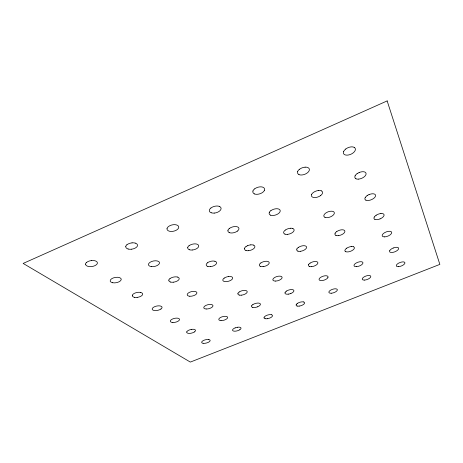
<?xml version="1.0" encoding="UTF-8"?>
<svg xmlns="http://www.w3.org/2000/svg" width="463" height="463" viewBox="0 0 463 463"><rect width="100%" height="100%" fill="white"/><g stroke="black" fill="none" stroke-linecap="round" stroke-linejoin="round"><path stroke-width="0.69" d="M345.739 149.005A6.372 3.571 -23.2 0 1 351.458 146.869A6.372 3.571 -23.2 0 1 354.195 147.402M343.691 151.326A6.372 3.571 -23.2 0 0 344.582 154.63A6.372 3.571 -23.2 0 0 347.36 155.117A6.372 3.571 -23.2 0 0 350.838 154.254A6.332 3.542 -23.2 0 0 352.991 153.004A6.372 3.571 -23.2 0 0 355.017 150.741A6.332 3.542 -23.2 0 0 355.219 148.49A6.332 3.542 -23.2 0 0 354.201 147.413M343.772 151.32A6.332 3.542 -23.2 0 1 345.78 149.034M359.114 172.56A5.961 3.137 -22.7 0 1 362.436 171.732A6.002 3.16 -22.7 0 1 365 172.143A5.961 3.137 -22.7 0 1 365.915 173.098A5.961 3.137 -22.7 0 1 365.695 175.112A6.002 3.16 -22.7 0 1 363.739 177.173A5.961 3.137 -22.7 0 1 358.466 179.106M355.925 178.706A5.961 3.137 -22.7 0 1 355.173 175.79M357.106 173.718A5.961 3.137 -22.7 0 1 359.155 172.566M358.414 179.135A6.002 3.16 -22.7 0 1 355.856 178.735M355.092 175.795A6.002 3.16 -22.7 0 1 357.037 173.712M369.086 194.593A5.637 2.801 -22.3 0 1 374.307 194.014A5.637 2.801 -22.3 0 1 375.192 196.787A5.672 2.819 -22.3 0 1 373.317 198.668A5.637 2.801 -22.3 0 1 365.944 200.155M365.295 197.539A5.637 2.801 -22.3 0 1 367.147 195.652M365.874 200.178A5.672 2.819 -22.3 0 1 365.226 197.545M367.095 195.641A5.672 2.819 -22.3 0 1 369.057 194.57M380.065 218.866A5.336 2.512 -21.9 0 0 381.9 217.899A5.371 2.529 -21.9 0 0 383.694 216.186A5.336 2.512 -21.9 0 0 383.196 213.813A5.371 2.529 -21.9 0 0 380.933 213.512M374.926 219.346A5.336 2.512 -21.9 0 0 377.154 219.607A5.371 2.529 -21.9 0 0 380.054 218.883M374.364 216.997A5.336 2.512 -21.9 0 1 376.153 215.266M380.956 213.53A5.336 2.512 -21.9 0 0 377.993 214.288A5.371 2.529 -21.9 0 0 376.101 215.26M374.856 219.369A5.371 2.529 -21.9 0 1 374.301 217.002M393.237 248.018A4.827 2.055 -21.3 0 1 398.423 247.85A4.827 2.055 -21.3 0 1 396.12 251.212A4.827 2.055 -21.3 0 1 390.321 252.283A4.827 2.055 -21.3 0 1 389.863 250.356M389.904 250.344A4.827 2.055 -21.3 0 1 391.559 248.874A4.827 2.055 -21.3 0 1 393.22 248.029M298.959 174.534A6.175 3.484 -20.3 0 1 297.744 171.449M299.567 169.255A6.175 3.484 -20.3 0 1 305.123 167.184M298.901 174.551A6.222 3.507 -20.3 0 0 301.737 174.979A6.175 3.484 -20.3 0 0 307.258 172.925A6.222 3.507 -20.3 0 0 309.11 170.749A6.175 3.484 -20.3 0 0 309.099 168.619A6.175 3.484 -20.3 0 0 307.959 167.641A6.222 3.507 -20.3 0 0 305.105 167.149M297.674 171.443A6.222 3.507 -20.3 0 1 299.503 169.238M311.651 194.437A5.822 3.085 -20.2 0 0 312.699 197.186A5.863 3.108 -20.2 0 0 315.32 197.527A5.822 3.085 -20.2 0 0 318.567 196.711A5.822 3.085 -20.2 0 0 320.529 195.606M318.66 190.519A5.822 3.085 -20.2 0 0 313.416 192.452A5.863 3.108 -20.2 0 0 311.622 194.414M320.518 195.618A5.863 3.108 -20.2 0 0 322.3 193.644A5.822 3.085 -20.2 0 0 321.322 190.866M318.66 190.478A5.863 3.108 -20.2 0 1 321.31 190.843M338.268 235.638A5.226 2.477 -20 0 0 342.933 233.965A5.261 2.494 -20 0 0 344.588 232.316A5.226 2.477 -20 0 0 343.853 230.07A5.261 2.494 -20 0 0 341.52 229.822A5.226 2.477 -20 0 0 336.832 231.535M335.976 235.418A5.226 2.477 -20 0 1 335.183 233.196M338.227 235.667A5.261 2.494 -20 0 1 335.912 235.441M335.114 233.202A5.261 2.494 -20 0 1 336.769 231.535M353.437 246.762A4.977 2.24 -20 0 1 354.085 248.799A5.006 2.251 -20 0 1 352.47 250.327A4.977 2.24 -20 0 1 345.873 251.727M346.77 248.18A4.977 2.24 -20 0 0 345.178 249.707A5.006 2.251 -20 0 0 345.815 251.745M351.267 246.571A4.977 2.24 -20 0 0 348.471 247.288A5.006 2.251 -20 0 0 346.723 248.174M351.243 246.559A5.006 2.251 -20 0 1 353.431 246.75M264.454 190.206A6.065 3.403 -17.3 0 0 263.001 187.272A6.106 3.426 -17.3 0 0 260.056 186.867A6.065 3.403 -17.3 0 0 254.644 188.904M264.454 190.206A6.106 3.426 -17.3 0 1 262.781 192.29A6.065 3.403 -17.3 0 1 257.416 194.281A6.106 3.426 -17.3 0 1 254.459 193.928M252.92 191.005A6.106 3.426 -17.3 0 1 254.569 188.898M254.517 193.91A6.065 3.403 -17.3 0 1 252.995 191.011M270.913 210.659A5.718 3.021 -17.7 0 1 276.052 208.767A5.759 3.044 -17.7 0 1 278.755 209.073A5.718 3.021 -17.7 0 1 280.028 211.701A5.759 3.044 -17.7 0 1 278.402 213.593A5.718 3.021 -17.7 0 1 273.326 215.451A5.759 3.044 -17.7 0 1 270.577 215.173M269.24 212.563A5.759 3.044 -17.7 0 1 270.843 210.653M270.629 215.156A5.718 3.021 -17.7 0 1 269.304 212.569M292.813 228.519A5.417 2.709 -18 0 1 293.918 230.869A5.458 2.726 -18 0 1 292.338 232.6A5.417 2.709 -18 0 1 287.523 234.342M285.005 234.104A5.417 2.709 -18 0 1 283.958 233.393A5.411 2.703 -18 0 1 283.807 231.789A5.458 2.726 -18 0 1 285.341 230.042M285.405 230.042A5.417 2.709 -18 0 1 290.284 228.265M287.477 234.365A5.458 2.726 -18 0 1 284.948 234.128M290.255 228.253A5.458 2.726 -18 0 1 292.801 228.502M300.279 251.305A5.139 2.431 -18.2 0 0 304.857 249.661A5.174 2.448 -18.2 0 0 306.384 248.075A5.139 2.431 -18.2 0 0 305.418 245.957A5.174 2.448 -18.2 0 0 303.022 245.743A5.139 2.431 -18.2 0 0 298.421 247.427M297.923 251.12A5.139 2.431 -18.2 0 1 296.905 249.019M300.238 251.328A5.174 2.448 -18.2 0 1 297.865 251.143M296.835 249.03A5.174 2.448 -18.2 0 1 298.357 247.421M310.141 263.106A4.896 2.199 -18.3 0 1 314.556 261.526A4.925 2.217 -18.3 0 1 316.779 261.676A4.896 2.199 -18.3 0 1 317.641 263.609A4.925 2.217 -18.3 0 1 316.148 265.079A4.885 2.199 -18.3 0 1 311.778 266.636M311.744 266.647A4.925 2.217 -18.3 0 1 309.51 266.509M308.601 264.587A4.925 2.217 -18.3 0 1 310.083 263.106M309.568 266.491A4.885 2.199 -18.3 0 1 308.671 264.587M219.248 206.388A5.99 3.31 -14.6 0 1 220.996 209.143A6.031 3.334 -14.6 0 1 214.201 213.102M214.253 213.073A5.99 3.31 -14.6 0 1 211.284 212.754M210.925 208.032A5.99 3.31 -14.6 0 1 216.256 206.052A6.031 3.334 -14.6 0 1 219.231 206.371M211.209 212.783A6.031 3.334 -14.6 0 1 210.85 208.026M229.596 232.692A5.649 2.946 -15.4 0 1 228.004 230.256M229.451 228.438A5.649 2.946 -15.4 0 1 234.492 226.586A5.683 2.969 -15.4 0 1 237.276 226.818A5.649 2.946 -15.4 0 1 238.821 229.295A5.683 2.969 -15.4 0 1 237.351 231.106M237.357 231.095A5.649 2.946 -15.4 0 1 235.551 232.119A5.649 2.946 -15.4 0 1 232.357 232.941A5.683 2.969 -15.4 0 1 229.579 232.692M227.97 230.238A5.683 2.969 -15.4 0 1 229.422 228.409M247.728 245.645A5.342 2.639 -15.9 0 1 250.784 244.869M253.371 245.077A5.342 2.639 -15.9 0 1 254.494 245.755A5.348 2.645 -15.9 0 1 254.743 247.3A5.382 2.662 -15.9 0 1 253.302 248.961A5.348 2.645 -15.9 0 1 248.573 250.662M245.998 250.471A5.348 2.645 -15.9 0 1 244.603 248.278M246.021 246.611A5.348 2.645 -15.9 0 1 247.763 245.645M248.533 250.691A5.382 2.662 -15.9 0 1 245.94 250.495M244.528 248.29A5.382 2.662 -15.9 0 1 245.957 246.611M250.778 244.858A5.382 2.662 -15.9 0 1 253.383 245.066M263.152 266.613A5.07 2.379 -16.4 0 1 260.744 266.462M260.895 262.949A5.07 2.379 -16.4 0 1 265.444 261.317A5.105 2.396 -16.4 0 1 267.851 261.462A5.07 2.379 -16.4 0 1 269.055 263.476A5.105 2.396 -16.4 0 1 263.111 266.636M260.681 266.485A5.105 2.396 -16.4 0 1 260.831 262.949M290.851 293.467A4.636 1.974 -17 0 1 288.246 294.15M285.104 292.413A4.636 1.974 -17 0 0 286.088 294.069A4.607 1.962 -17 0 0 288.287 294.127M286.441 291.088A4.636 1.974 -17 0 1 292.778 289.699A4.607 1.962 -17 0 1 293.727 291.372A4.636 1.974 -17 0 1 292.379 292.685A4.607 1.962 -17 0 1 290.862 293.461M285.162 292.408A4.607 1.962 -17 0 1 286.487 291.088M303.595 301.957A4.404 1.794 -17.2 0 1 304.434 303.479A4.433 1.806 -17.2 0 1 303.12 304.706A4.404 1.794 -17.2 0 1 299.196 306.078M297.171 306.026A4.404 1.794 -17.2 0 1 296.291 304.515M297.593 303.288A4.404 1.794 -17.2 0 1 301.558 301.899A4.433 1.806 -17.2 0 1 303.583 301.945M299.162 306.095A4.433 1.806 -17.2 0 1 297.124 306.043M296.233 304.527A4.433 1.806 -17.2 0 1 297.541 303.288M167.056 228.572A5.944 3.2 -12.1 0 0 169.145 231.13A5.984 3.224 -12.1 0 0 172.172 231.407A5.944 3.2 -12.1 0 0 175.546 230.557A5.944 3.2 -12.1 0 0 177.364 229.469A5.984 3.224 -12.1 0 0 178.695 227.582A5.944 3.2 -12.1 0 0 176.663 224.995A5.984 3.224 -12.1 0 0 173.556 224.688A5.944 3.2 -12.1 0 0 168.358 226.667A5.984 3.224 -12.1 0 0 167.027 228.566M187.781 247.468A5.597 2.865 -13.2 0 0 188.302 249.077A5.597 2.865 -13.2 0 0 189.616 249.771M189.083 245.731A5.597 2.865 -13.2 0 1 194.02 243.92A5.637 2.882 -13.2 0 1 196.856 244.128A5.597 2.865 -13.2 0 1 198.65 246.455A5.637 2.882 -13.2 0 1 197.325 248.185A5.597 2.865 -13.2 0 1 192.44 249.974M192.405 249.991A5.637 2.882 -13.2 0 1 189.564 249.788M187.706 247.479A5.637 2.882 -13.2 0 1 189.008 245.731M210.509 266.624A5.336 2.593 -14 0 1 207.858 266.474M207.511 262.787A5.336 2.593 -14 0 1 212.245 261.068A5.29 2.57 -14 0 1 214.901 261.271M210.532 266.619A5.29 2.57 -14 0 0 213.524 265.855A5.29 2.57 -14 0 0 215.191 264.929A5.336 2.593 -14 0 0 216.499 263.337A5.296 2.575 -14 0 0 214.925 261.254M207.904 266.462A5.29 2.57 -14 0 1 206.278 264.402A5.296 2.575 -14 0 1 207.569 262.793M224.179 278.141A5.024 2.321 -14.7 0 1 228.647 276.533M228.653 276.509A5.058 2.338 -14.7 0 1 231.153 276.631A5.024 2.321 -14.7 0 1 232.559 278.535A5.058 2.338 -14.7 0 1 231.274 279.999A5.024 2.321 -14.7 0 1 226.858 281.573A5.058 2.338 -14.7 0 1 224.352 281.481A5.024 2.321 -14.7 0 1 222.911 279.611A5.058 2.338 -14.7 0 1 224.173 278.118M241.605 295.134A4.78 2.112 -15.2 0 0 245.83 293.629A4.815 2.124 -15.2 0 0 247.092 292.275A4.78 2.112 -15.2 0 0 245.847 290.561A4.815 2.124 -15.2 0 0 243.492 290.457A4.78 2.112 -15.2 0 0 239.244 291.991M239.284 295.053A4.78 2.112 -15.2 0 1 237.999 293.351M241.564 295.151A4.815 2.124 -15.2 0 1 239.232 295.076M237.936 293.363A4.815 2.124 -15.2 0 1 239.186 291.991M257.578 306.795A4.555 1.921 -15.7 0 1 255.003 307.467A4.589 1.933 -15.7 0 1 252.804 307.415M252.821 307.415A4.555 1.921 -15.7 0 1 251.664 305.864M252.891 304.596A4.555 1.921 -15.7 0 1 256.971 303.155A4.589 1.933 -15.7 0 1 259.176 303.19A4.561 1.921 -15.7 0 1 260.299 304.77A4.589 1.933 -15.7 0 1 259.054 306.037A4.561 1.921 -15.7 0 1 257.584 306.79M251.641 305.852A4.589 1.933 -15.7 0 1 252.873 304.579M271.359 314.736A4.358 1.759 -16 0 1 272.36 316.177A4.387 1.771 -16 0 1 271.139 317.358A4.358 1.759 -16 0 1 269.721 318.069A4.387 1.771 -16 0 1 267.238 318.723M267.278 318.706A4.358 1.759 -16 0 1 265.212 318.683M264.17 317.253A4.358 1.759 -16 0 1 265.374 316.073A4.387 1.771 -16 0 1 266.769 315.344A4.358 1.759 -16 0 1 269.281 314.701A4.387 1.771 -16 0 1 271.347 314.724M265.154 318.7A4.387 1.771 -16 0 1 264.113 317.265M131.272 249.216A5.921 3.091 -9.9 0 0 136.319 247.346A5.961 3.108 -9.9 0 0 137.499 245.535A5.921 3.091 -9.9 0 0 135.202 243.116M128.164 249.001A5.921 3.091 -9.9 0 1 125.809 246.6M126.955 244.782A5.921 3.091 -9.9 0 1 132.065 242.884M131.237 249.233A5.961 3.108 -9.9 0 1 128.106 249.013M125.728 246.6A5.961 3.108 -9.9 0 1 126.885 244.765M132.03 242.855A5.961 3.108 -9.9 0 1 135.184 243.087M177.358 277.036A5.267 2.5 -12.3 0 1 179.152 278.998A5.301 2.518 -12.3 0 1 177.971 280.526A5.267 2.5 -12.3 0 1 173.411 282.17M170.72 282.054A5.267 2.5 -12.3 0 1 168.879 280.109M170.037 278.581A5.267 2.5 -12.3 0 1 174.649 276.909A5.301 2.518 -12.3 0 1 177.341 277.024M173.376 282.193A5.301 2.518 -12.3 0 1 170.668 282.077M168.81 280.121A5.301 2.518 -12.3 0 1 169.973 278.581M239.782 329.76A4.323 1.719 -14.9 0 1 235.974 331.091A4.352 1.73 -14.9 0 1 233.832 331.103A4.323 1.719 -14.8 0 1 232.64 329.754A4.352 1.73 -14.9 0 1 233.751 328.597A4.323 1.719 -14.8 0 1 235.152 327.908M235.169 327.902A4.323 1.719 -14.9 0 1 237.635 327.254M237.629 327.237A4.352 1.73 -14.9 0 1 239.759 327.248A4.323 1.719 -14.9 0 1 240.91 328.626A4.352 1.73 -14.8 0 1 239.776 329.766M85.62 264.17A5.921 2.969 -8.2 0 0 88.225 266.416A5.961 2.992 -8.2 0 0 91.361 266.595A5.921 2.969 -8.2 0 0 96.345 264.755A5.961 2.992 -8.2 0 0 97.375 263.019A5.921 2.969 -8.2 0 0 94.828 260.756A5.961 2.992 -8.2 0 0 91.587 260.547M86.622 262.428A5.921 2.969 -8.2 0 1 91.628 260.571M85.539 264.165A5.961 2.992 -8.2 0 1 86.546 262.417M140.63 292.454A5.243 2.419 -10.8 0 1 142.627 294.3A5.284 2.437 -10.8 0 1 141.614 295.764A5.243 2.419 -10.8 0 1 137.135 297.379M140.654 292.442A5.284 2.437 -10.8 0 0 137.876 292.35A5.243 2.419 -10.8 0 0 133.35 294.005A5.284 2.437 -10.8 0 0 132.296 295.469M134.397 297.298A5.243 2.419 -10.8 0 1 132.354 295.481M137.123 297.385A5.284 2.437 -10.8 0 1 134.363 297.304M194.425 331.919A4.497 1.829 -13.2 0 0 194.032 329.361A4.497 1.829 -13.2 0 0 191.74 329.361M186.763 331.919A4.497 1.829 -13.2 0 1 191.746 329.355M194.419 331.93A4.497 1.829 -13.2 0 1 190.507 333.308A4.497 1.829 -13.2 0 1 188.244 333.302A4.497 1.829 -13.2 0 1 186.757 331.93M208.761 339.547A4.3 1.678 -13.8 0 1 210.069 340.832A4.329 1.69 -13.8 0 1 205.236 343.257A4.3 1.678 -13.8 0 1 203.13 343.262M203.078 343.28A4.329 1.69 -13.8 0 1 202.759 340.89A4.3 1.678 -13.8 0 1 206.608 339.564A4.329 1.69 -13.8 0 1 208.749 339.541M387.155 100.917L23.15 263.435L190.339 362.083L439.85 264.385L387.155 100.917M384.498 236.882A5.076 2.269 -21.6 0 0 391.733 232.623A5.076 2.269 -21.6 0 0 384.597 232.686A5.076 2.269 -21.6 0 0 384.498 236.882M398.319 266.682A4.613 1.875 -21.1 0 0 404.957 262.972A4.613 1.875 -21.1 0 0 398.539 263.181A4.613 1.875 -21.1 0 0 398.319 266.682M324.945 217.35A5.55 2.778 -20.1 0 0 327.405 217.633A5.515 2.761 -20.1 0 0 332.7 215.561A5.515 2.761 -20.1 0 0 334.147 212.32A5.55 2.778 -20.1 0 0 333.221 211.516A5.515 2.761 -20.1 0 0 330.744 211.25A5.55 2.778 -20.1 0 0 327.619 212.013A5.515 2.761 -20.1 0 0 324.974 217.338M356.325 266.676A4.74 2.031 -19.9 0 0 362.986 262.828A4.74 2.031 -19.9 0 0 356.122 263.042A4.74 2.031 -19.9 0 0 356.325 266.676M364.422 280.098A4.526 1.852 -19.8 0 0 370.822 276.486A4.526 1.852 -19.8 0 0 364.306 276.764A4.526 1.852 -19.8 0 0 364.422 280.098M327.845 277.696A4.665 1.997 -18.4 0 0 327.092 275.942A4.699 2.014 -18.4 0 0 324.968 275.809A4.665 1.997 -18.4 0 0 322.352 276.509A4.665 1.997 -18.4 0 0 320.743 277.325A4.699 2.014 -18.4 0 0 319.296 278.68A4.665 1.997 -18.4 0 0 320.107 280.433A4.699 2.014 -18.4 0 0 322.213 280.537A4.665 1.997 -18.4 0 0 326.403 279.05A4.699 2.014 -18.4 0 0 327.845 277.696M331.207 293.241A4.462 1.823 -18.5 0 0 337.371 289.734A4.462 1.823 -18.5 0 0 330.756 290.07A4.462 1.823 -18.5 0 0 331.207 293.241M275.699 281.082A4.833 2.159 -16.7 0 0 282.094 277.204A4.833 2.159 -16.7 0 0 274.623 277.505A4.833 2.159 -16.7 0 0 275.699 281.082M151.679 266.636A5.608 2.79 -11.3 0 0 159.469 263.187A5.568 2.772 -11.3 0 0 158.844 261.664A5.608 2.79 -11.3 0 0 149.937 262.376A5.608 2.79 -11.3 0 0 151.679 266.636M189.807 296.256A4.989 2.263 -13.1 0 0 196.931 292.795A4.989 2.263 -13.1 0 0 189.419 292.332A4.989 2.263 -13.1 0 0 189.807 296.256M206.162 308.995A4.746 2.06 -13.8 0 0 213.009 305.736A4.746 2.06 -13.8 0 0 205.954 305.383A4.746 2.06 -13.8 0 0 206.162 308.995M221.019 320.599A4.555 1.893 -14.4 0 0 227.559 317.896A4.526 1.875 -14.4 0 0 227.275 316.831A4.555 1.893 -14.4 0 0 220.238 317.63A4.555 1.893 -14.4 0 0 221.019 320.599M112.694 282.748A5.602 2.691 -9.6 0 0 121.254 279.507A5.602 2.691 -9.6 0 0 113.215 277.968A5.602 2.691 -9.6 0 0 112.694 282.748M160.933 308.995A5 2.211 -11.7 0 0 161.998 307.64A4.966 2.193 -11.7 0 0 161.448 306.448A5 2.211 -11.7 0 0 154.787 306.622A5 2.211 -11.7 0 0 152.773 310.002A5 2.211 -11.7 0 0 159.446 309.811A4.966 2.193 -11.7 0 0 160.939 308.989M172.878 322.514A4.723 2.002 -12.5 0 0 179.54 319.337A4.723 2.002 -12.5 0 0 172.334 319.082A4.723 2.002 -12.5 0 0 172.878 322.514"/></g></svg>
